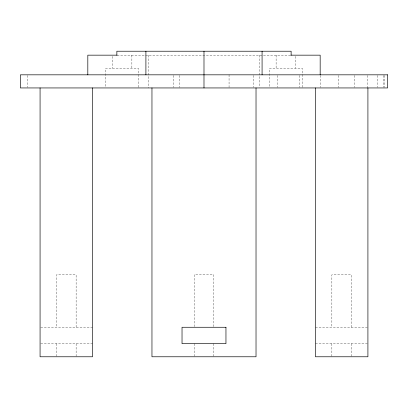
<?xml version="1.0" encoding="UTF-8"?>
<svg xmlns="http://www.w3.org/2000/svg" width="408" height="408" viewBox="0 0 408 408"><rect width="100%" height="100%" fill="white"/><g stroke="black" fill="none" stroke-linecap="round" stroke-linejoin="round"><path stroke-width="0.31" stroke-dasharray="2.04 1.53" d="M117.111 55.162L290.868 55.162M40.703 327.267L92.524 327.267M315.46 327.267L367.282 327.267M40.703 343.663L92.524 343.663M315.46 343.663L367.282 343.663M384.193 75.454L384.193 87.317M383.444 75.454L383.444 87.317M377.425 75.454L377.425 87.317M367.424 75.454L367.424 87.944M354.379 75.454L354.379 87.317M351.523 327.267L351.523 274.814L331.852 274.814L331.852 327.267M351.523 343.663L351.523 356.148M338.528 75.454L338.528 87.317M331.852 343.663L331.852 356.148M320.168 75.454L320.168 87.317M302.343 87.307L302.343 68.274L269.56 68.274L269.56 87.307M299.645 75.454L299.645 87.317M295.79 56.406L295.79 68.274M277.338 75.454L277.338 87.317M276.119 55.162L276.119 68.274M259.728 55.162L259.728 87.317M253.664 75.454L253.664 87.317M229.061 74.827L229.061 87.317M213.828 326.635L213.828 274.814L194.157 274.814L194.157 326.635M213.828 343.663L213.828 356.148M194.157 343.663L194.157 356.148M179.546 75.454L179.546 87.317M173.446 75.454L173.446 87.317M148.257 55.162L148.257 87.944M138.424 87.307L138.424 68.274L105.641 68.274L105.641 87.307M131.866 55.162L131.866 68.274M112.195 56.406L112.195 68.274M76.133 327.267L76.133 274.814L56.462 274.814L56.462 327.267M76.133 343.663L76.133 356.148M56.462 343.663L56.462 356.148M27.79 75.454L27.79 87.317"/><path stroke-width="0.61" d="M117.111 55.162L87.817 55.162L87.817 74.827M290.868 55.162L320.168 55.162L320.168 74.827M367.914 87.944L367.914 356.776L315.46 356.776L315.46 87.944M291.123 55.162L291.123 51.224L116.861 51.224L116.861 55.162M262.079 51.224L262.079 74.827M256.025 87.944L256.025 356.776L151.96 356.776L151.96 87.944M203.99 51.224L203.99 87.944M145.906 51.224L145.906 74.827M92.524 87.944L92.524 356.776L40.071 356.776L40.071 87.944M387.6 74.827L20.4 74.827L20.4 87.944L387.6 87.944L387.6 74.827M225.956 327.267L182.029 327.267L182.029 343.663L225.956 343.663L225.956 327.267"/></g></svg>
